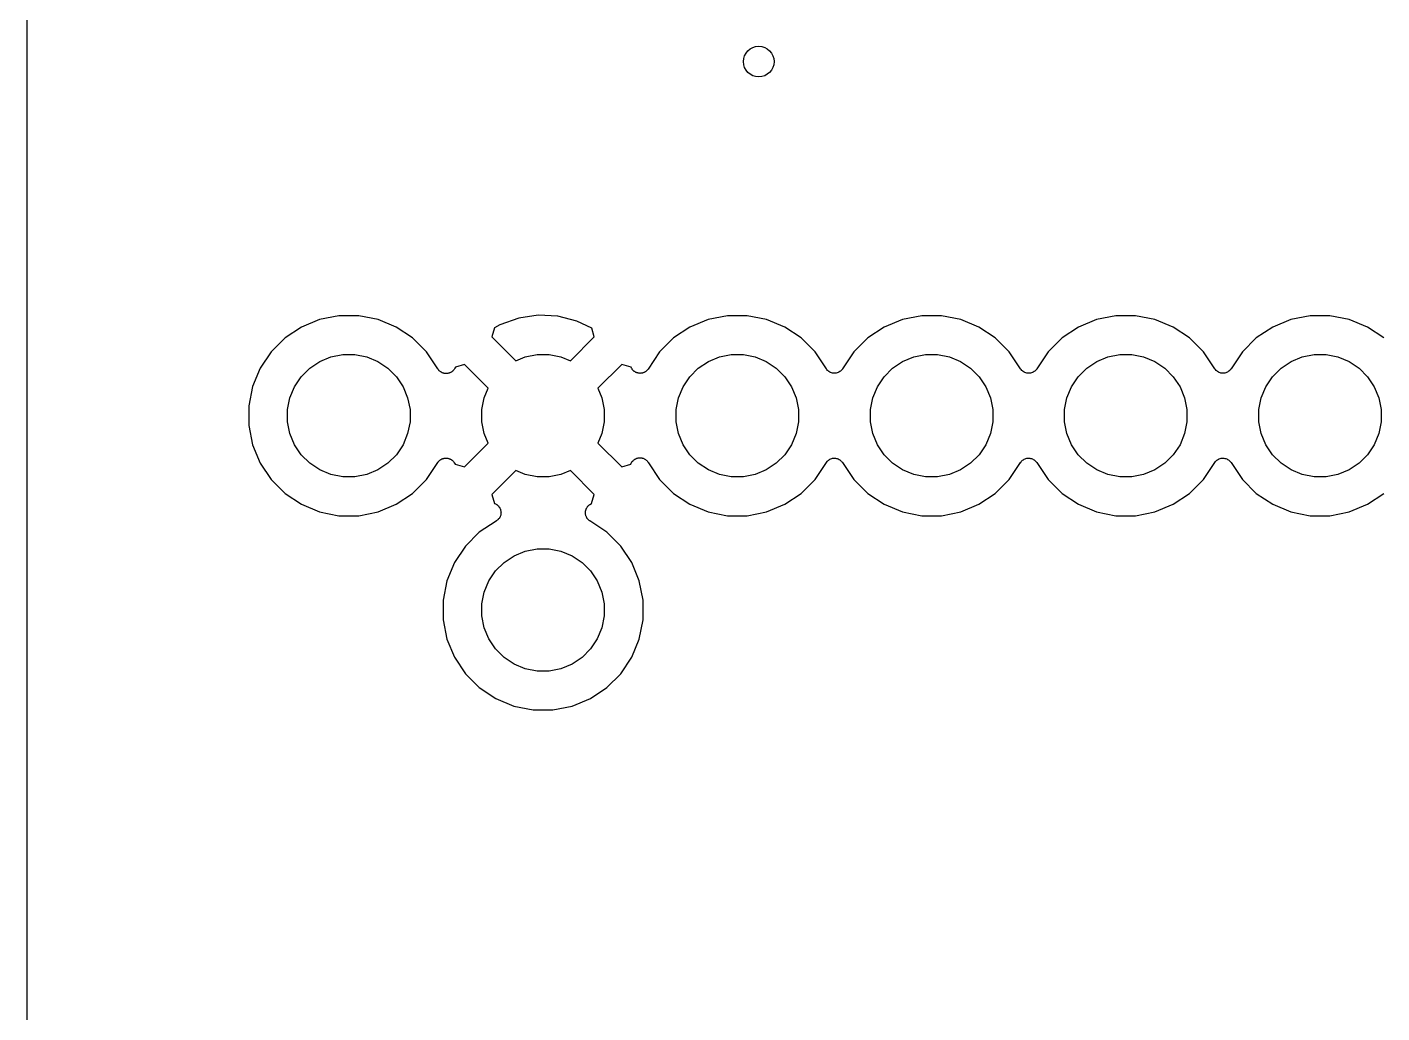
# Model space of a CAD drawing. Extents: x 35.5 to 134.5, y -94.5 to -35.5.
# Drawn here: x 35.53 to 53.25, y -60.69 to -47.8 of the extents above; entities that cross this region are included whole.
import ezdxf

# ---------------------------------------------------------------- set-up
doc = ezdxf.new("R2010")
doc.units = 0
doc.layers.add('BLACK', color=7, linetype='CONTINUOUS')

msp = doc.modelspace()

# ---------------------------------------------------------------- linework, layer by layer
at = {"layer": 'BLACK', "linetype": 'CONTINUOUS'}
for p, q in [((35.533, -89.9758), (35.533, -40.0294)), ((39.1204, -51.7209), (38.9062, -51.864)), ((39.3585, -51.6223), (39.1204, -51.7209)), ((39.6112, -51.572), (39.3585, -51.6223)), ((39.8688, -51.572), (39.6112, -51.572)), ((40.1215, -51.6223), (39.8688, -51.572)), ((40.3596, -51.7209), (40.1215, -51.6223)), ((40.5738, -51.864), (40.3596, -51.7209)), ((41.7153, -51.6928), (41.6453, -51.7302)), ((41.9609, -51.605), (41.7153, -51.6928)), ((42.2157, -51.5672), (41.9609, -51.605)), ((42.4731, -51.5799), (42.2157, -51.5672)), ((42.723, -51.6426), (42.4731, -51.5799)), ((42.9157, -51.7338), (42.723, -51.6426)), ((44.2004, -51.7209), (43.9862, -51.864)), ((44.4385, -51.6223), (44.2004, -51.7209)), ((44.6912, -51.572), (44.4385, -51.6223)), ((44.9488, -51.572), (44.6912, -51.572)), ((45.2015, -51.6223), (44.9488, -51.572)), ((45.4396, -51.7209), (45.2015, -51.6223)), ((45.6538, -51.864), (45.4396, -51.7209)), ((46.7404, -51.7209), (46.5262, -51.864)), ((46.9785, -51.6223), (46.7404, -51.7209)), ((47.2312, -51.572), (46.9785, -51.6223)), ((47.4888, -51.572), (47.2312, -51.572)), ((47.7415, -51.6223), (47.4888, -51.572)), ((47.9796, -51.7209), (47.7415, -51.6223)), ((48.1938, -51.864), (47.9796, -51.7209)), ((49.2804, -51.7209), (49.0662, -51.864)), ((49.5185, -51.6223), (49.2804, -51.7209)), ((49.7712, -51.572), (49.5185, -51.6223)), ((50.0288, -51.572), (49.7712, -51.572)), ((50.2815, -51.6223), (50.0288, -51.572)), ((50.5196, -51.7209), (50.2815, -51.6223)), ((50.7338, -51.864), (50.5196, -51.7209)), ((51.8204, -51.7209), (51.6062, -51.864)), ((52.0585, -51.6223), (51.8204, -51.7209)), ((52.3112, -51.572), (52.0585, -51.6223)), ((52.5688, -51.572), (52.3112, -51.572)), ((52.8215, -51.6223), (52.5688, -51.572)), ((53.0596, -51.7209), (52.8215, -51.6223)), ((53.2738, -51.864), (53.0596, -51.7209)), ((38.9062, -51.864), (38.724, -52.0462)), ((40.6868, -51.977), (40.5738, -51.864)), ((41.6453, -51.7302), (41.61, -51.8508)), ((41.61, -51.8508), (41.9217, -52.1625)), ((42.6383, -52.1625), (42.95, -51.8508)), ((42.95, -51.8508), (42.9157, -51.7338)), ((43.9862, -51.864), (43.804, -52.0462)), ((45.836, -52.0462), (45.6538, -51.864)), ((46.5262, -51.864), (46.344, -52.0462)), ((48.376, -52.0462), (48.1938, -51.864)), ((49.0662, -51.864), (48.884, -52.0462)), ((50.916, -52.0462), (50.7338, -51.864)), ((51.6062, -51.864), (51.424, -52.0462)), ((38.724, -52.0462), (38.5809, -52.2604)), ((39.5066, -52.1107), (39.6612, -52.08)), ((39.6612, -52.08), (39.8188, -52.08)), ((39.8188, -52.08), (39.9734, -52.1107)), ((40.6869, -51.9771), (40.6868, -51.977)), ((40.756, -52.0462), (40.6869, -51.9771)), ((40.9025, -52.2654), (40.756, -52.0462)), ((42.0466, -52.1107), (42.2012, -52.08)), ((42.2012, -52.08), (42.3588, -52.08)), ((42.3588, -52.08), (42.5134, -52.1107)), ((43.804, -52.0462), (43.6547, -52.2697)), ((44.5866, -52.1107), (44.7412, -52.08)), ((44.7412, -52.08), (44.8988, -52.08)), ((44.8988, -52.08), (45.0534, -52.1107)), ((45.9844, -52.2683), (45.836, -52.0462)), ((46.344, -52.0462), (46.1956, -52.2683)), ((47.1266, -52.1107), (47.2812, -52.08)), ((47.2812, -52.08), (47.4388, -52.08)), ((47.4388, -52.08), (47.5934, -52.1107)), ((48.5244, -52.2683), (48.376, -52.0462)), ((48.884, -52.0462), (48.7356, -52.2683)), ((49.6666, -52.1107), (49.8212, -52.08)), ((49.8212, -52.08), (49.9788, -52.08)), ((49.9788, -52.08), (50.1334, -52.1107)), ((51.0644, -52.2683), (50.916, -52.0462)), ((51.424, -52.0462), (51.2756, -52.2683)), ((52.2066, -52.1107), (52.3612, -52.08)), ((52.3612, -52.08), (52.5188, -52.08)), ((52.5188, -52.08), (52.6734, -52.1107)), ((38.5809, -52.2604), (38.4823, -52.4985)), ((39.1186, -52.37), (39.23, -52.2586)), ((39.23, -52.2586), (39.3611, -52.171)), ((39.3611, -52.171), (39.5066, -52.1107)), ((39.9734, -52.1107), (40.1189, -52.171)), ((40.1189, -52.171), (40.25, -52.2586)), ((40.25, -52.2586), (40.3614, -52.37)), ((41.1268, -52.2589), (41.1221, -52.2666)), ((41.1276, -52.2573), (41.1268, -52.2589)), ((41.1338, -52.2443), (41.1276, -52.2573)), ((41.2508, -52.21), (41.1338, -52.2443)), ((41.5625, -52.5217), (41.2508, -52.21)), ((41.9217, -52.1625), (42.0466, -52.1107)), ((42.5134, -52.1107), (42.6383, -52.1625)), ((43.3092, -52.21), (42.9975, -52.5217)), ((43.4298, -52.2453), (43.3092, -52.21)), ((43.4371, -52.259), (43.4298, -52.2453)), ((43.4404, -52.2639), (43.4371, -52.259)), ((44.1986, -52.37), (44.31, -52.2586)), ((44.31, -52.2586), (44.4411, -52.171)), ((44.4411, -52.171), (44.5866, -52.1107)), ((45.0534, -52.1107), (45.1989, -52.171)), ((45.1989, -52.171), (45.33, -52.2586)), ((45.33, -52.2586), (45.4414, -52.37)), ((46.7386, -52.37), (46.85, -52.2586)), ((46.85, -52.2586), (46.9811, -52.171)), ((46.9811, -52.171), (47.1266, -52.1107)), ((47.5934, -52.1107), (47.7389, -52.171)), ((47.7389, -52.171), (47.87, -52.2586)), ((47.87, -52.2586), (47.9814, -52.37)), ((49.2786, -52.37), (49.39, -52.2586)), ((49.39, -52.2586), (49.5211, -52.171)), ((49.5211, -52.171), (49.6666, -52.1107)), ((50.1334, -52.1107), (50.2789, -52.171)), ((50.2789, -52.171), (50.41, -52.2586)), ((50.41, -52.2586), (50.5214, -52.37)), ((51.8186, -52.37), (51.93, -52.2586)), ((51.93, -52.2586), (52.0611, -52.171)), ((52.0611, -52.171), (52.2066, -52.1107)), ((52.6734, -52.1107), (52.8189, -52.171)), ((52.8189, -52.171), (52.95, -52.2586)), ((52.95, -52.2586), (53.0614, -52.37)), ((39.031, -52.5011), (39.1186, -52.37)), ((40.3614, -52.37), (40.449, -52.5011)), ((40.9036, -52.2678), (40.9025, -52.2654)), ((40.9056, -52.2705), (40.9036, -52.2678)), ((40.9071, -52.2734), (40.9056, -52.2705)), ((40.9129, -52.2805), (40.9071, -52.2734)), ((40.9182, -52.2878), (40.9129, -52.2805)), ((40.9207, -52.29), (40.9182, -52.2878)), ((40.9228, -52.2926), (40.9207, -52.29)), ((40.9298, -52.2984), (40.9228, -52.2926)), ((40.9365, -52.3045), (40.9298, -52.2984)), ((40.9394, -52.3063), (40.9365, -52.3045)), ((40.942, -52.3084), (40.9394, -52.3063)), ((40.9499, -52.3127), (40.942, -52.3084)), ((40.9577, -52.3174), (40.9499, -52.3127)), ((40.9608, -52.3186), (40.9577, -52.3174)), ((40.9638, -52.3202), (40.9608, -52.3186)), ((40.9725, -52.3228), (40.9638, -52.3202)), ((40.981, -52.3259), (40.9725, -52.3228)), ((40.9843, -52.3265), (40.981, -52.3259)), ((40.9875, -52.3274), (40.9843, -52.3265)), ((40.9965, -52.3284), (40.9875, -52.3274)), ((41.0054, -52.3298), (40.9965, -52.3284)), ((41.0088, -52.3296), (41.0054, -52.3298)), ((41.0121, -52.33), (41.0088, -52.3296)), ((41.0212, -52.3292), (41.0121, -52.33)), ((41.0302, -52.3288), (41.0212, -52.3292)), ((41.0335, -52.328), (41.0302, -52.3288)), ((41.0368, -52.3277), (41.0335, -52.328)), ((41.0455, -52.3251), (41.0368, -52.3277)), ((41.0543, -52.323), (41.0455, -52.3251)), ((41.0574, -52.3216), (41.0543, -52.323)), ((41.0606, -52.3207), (41.0574, -52.3216)), ((41.0686, -52.3165), (41.0606, -52.3207)), ((41.0768, -52.3127), (41.0686, -52.3165)), ((41.0796, -52.3107), (41.0768, -52.3127)), ((41.0825, -52.3091), (41.0796, -52.3107)), ((41.0896, -52.3035), (41.0825, -52.3091)), ((41.0969, -52.2981), (41.0896, -52.3035)), ((41.0992, -52.2957), (41.0969, -52.2981)), ((41.1018, -52.2936), (41.0992, -52.2957)), ((41.1076, -52.2866), (41.1018, -52.2936)), ((41.1138, -52.28), (41.1076, -52.2866)), ((41.1156, -52.2771), (41.1138, -52.28)), ((41.1177, -52.2746), (41.1156, -52.2771)), ((41.1221, -52.2666), (41.1177, -52.2746)), ((43.4431, -52.2691), (43.4404, -52.2639)), ((43.4472, -52.2742), (43.4431, -52.2691)), ((43.4508, -52.2796), (43.4472, -52.2742)), ((43.455, -52.2838), (43.4508, -52.2796)), ((43.4587, -52.2884), (43.455, -52.2838)), ((43.4637, -52.2925), (43.4587, -52.2884)), ((43.4683, -52.2972), (43.4637, -52.2925)), ((43.4733, -52.3005), (43.4683, -52.2972)), ((43.4778, -52.3042), (43.4733, -52.3005)), ((43.4835, -52.3073), (43.4778, -52.3042)), ((43.4889, -52.311), (43.4835, -52.3073)), ((43.4944, -52.3133), (43.4889, -52.311)), ((43.4996, -52.3161), (43.4944, -52.3133)), ((43.5058, -52.318), (43.4996, -52.3161)), ((43.5118, -52.3205), (43.5058, -52.318)), ((43.5176, -52.3217), (43.5118, -52.3205)), ((43.5232, -52.3235), (43.5176, -52.3217)), ((43.5297, -52.3242), (43.5232, -52.3235)), ((43.5361, -52.3255), (43.5297, -52.3242)), ((43.542, -52.3255), (43.5361, -52.3255)), ((43.5479, -52.3261), (43.542, -52.3255)), ((43.5544, -52.3255), (43.5479, -52.3261)), ((43.5609, -52.3256), (43.5544, -52.3255)), ((43.5667, -52.3245), (43.5609, -52.3256)), ((43.5726, -52.3239), (43.5667, -52.3245)), ((43.5788, -52.3221), (43.5726, -52.3239)), ((43.5852, -52.3209), (43.5788, -52.3221)), ((43.5907, -52.3187), (43.5852, -52.3209)), ((43.5964, -52.317), (43.5907, -52.3187)), ((43.6021, -52.314), (43.5964, -52.317)), ((43.6082, -52.3115), (43.6021, -52.314)), ((43.6131, -52.3083), (43.6082, -52.3115)), ((43.6183, -52.3056), (43.6131, -52.3083)), ((43.6234, -52.3015), (43.6183, -52.3056)), ((43.6289, -52.2979), (43.6234, -52.3015)), ((43.6331, -52.2938), (43.6289, -52.2979)), ((43.6377, -52.2901), (43.6331, -52.2938)), ((43.6419, -52.2851), (43.6377, -52.2901)), ((43.6465, -52.2805), (43.6419, -52.2851)), ((43.6499, -52.2757), (43.6465, -52.2805)), ((43.6537, -52.2712), (43.6499, -52.2757)), ((43.6547, -52.2697), (43.6537, -52.2712)), ((44.111, -52.5011), (44.1986, -52.37)), ((45.4414, -52.37), (45.529, -52.5011)), ((45.9921, -52.2776), (45.9844, -52.2683)), ((45.9997, -52.287), (45.9921, -52.2776)), ((45.9999, -52.2872), (45.9997, -52.287)), ((46.0001, -52.2875), (45.9999, -52.2872)), ((46.0094, -52.2951), (46.0001, -52.2875)), ((46.0187, -52.3029), (46.0094, -52.2951)), ((46.019, -52.303), (46.0187, -52.3029)), ((46.0193, -52.3032), (46.019, -52.303)), ((46.0299, -52.3089), (46.0193, -52.3032)), ((46.0405, -52.3147), (46.0299, -52.3089)), ((46.0408, -52.3148), (46.0405, -52.3147)), ((46.0411, -52.315), (46.0408, -52.3148)), ((46.0527, -52.3185), (46.0411, -52.315)), ((46.0641, -52.3221), (46.0527, -52.3185)), ((46.0645, -52.3221), (46.0641, -52.3221)), ((46.0648, -52.3222), (46.0645, -52.3221)), ((46.0769, -52.3235), (46.0648, -52.3222)), ((46.0888, -52.3248), (46.0769, -52.3235)), ((46.0891, -52.3247), (46.0888, -52.3248)), ((46.0894, -52.3248), (46.0891, -52.3247)), ((46.1015, -52.3236), (46.0894, -52.3248)), ((46.1135, -52.3226), (46.1015, -52.3236)), ((46.1138, -52.3225), (46.1135, -52.3226)), ((46.1141, -52.3224), (46.1138, -52.3225)), ((46.1259, -52.319), (46.1141, -52.3224)), ((46.1373, -52.3156), (46.1259, -52.319)), ((46.1376, -52.3155), (46.1373, -52.3156)), ((46.1379, -52.3154), (46.1376, -52.3155)), ((46.1486, -52.3097), (46.1379, -52.3154)), ((46.1593, -52.3042), (46.1486, -52.3097)), ((46.1595, -52.304), (46.1593, -52.3042)), ((46.1598, -52.3038), (46.1595, -52.304)), ((46.1691, -52.2963), (46.1598, -52.3038)), ((46.1786, -52.2887), (46.1691, -52.2963)), ((46.1788, -52.2885), (46.1786, -52.2887)), ((46.1791, -52.2883), (46.1788, -52.2885)), ((46.1867, -52.2792), (46.1791, -52.2883)), ((46.1946, -52.2698), (46.1867, -52.2792)), ((46.195, -52.2693), (46.1946, -52.2698)), ((46.1956, -52.2683), (46.195, -52.2692)), ((46.195, -52.2692), (46.195, -52.2692)), ((46.195, -52.2692), (46.195, -52.2693)), ((46.651, -52.5011), (46.7386, -52.37)), ((47.9814, -52.37), (48.069, -52.5011)), ((48.5321, -52.2776), (48.5244, -52.2683)), ((48.5397, -52.287), (48.5321, -52.2776)), ((48.5399, -52.2872), (48.5397, -52.287)), ((48.5401, -52.2875), (48.5399, -52.2872)), ((48.5494, -52.2951), (48.5401, -52.2875)), ((48.5587, -52.3029), (48.5494, -52.2951)), ((48.559, -52.303), (48.5587, -52.3029)), ((48.5593, -52.3032), (48.559, -52.303)), ((48.5699, -52.3089), (48.5593, -52.3032)), ((48.5805, -52.3147), (48.5699, -52.3089)), ((48.5808, -52.3148), (48.5805, -52.3147)), ((48.5811, -52.315), (48.5808, -52.3148)), ((48.5927, -52.3185), (48.5811, -52.315)), ((48.6041, -52.3221), (48.5927, -52.3185)), ((48.6045, -52.3221), (48.6041, -52.3221)), ((48.6048, -52.3222), (48.6045, -52.3221)), ((48.6169, -52.3235), (48.6048, -52.3222)), ((48.6288, -52.3248), (48.6169, -52.3235)), ((48.6291, -52.3247), (48.6288, -52.3248)), ((48.6294, -52.3248), (48.6291, -52.3247)), ((48.6415, -52.3236), (48.6294, -52.3248)), ((48.6535, -52.3226), (48.6415, -52.3236)), ((48.6538, -52.3225), (48.6535, -52.3226)), ((48.6541, -52.3224), (48.6538, -52.3225)), ((48.6659, -52.319), (48.6541, -52.3224)), ((48.6773, -52.3156), (48.6659, -52.319)), ((48.6776, -52.3155), (48.6773, -52.3156)), ((48.6779, -52.3154), (48.6776, -52.3155)), ((48.6886, -52.3097), (48.6779, -52.3154)), ((48.6993, -52.3042), (48.6886, -52.3097)), ((48.6995, -52.304), (48.6993, -52.3042)), ((48.6998, -52.3038), (48.6995, -52.304)), ((48.7091, -52.2963), (48.6998, -52.3038)), ((48.7186, -52.2887), (48.7091, -52.2963)), ((48.7188, -52.2885), (48.7186, -52.2887)), ((48.7191, -52.2883), (48.7188, -52.2885)), ((48.7267, -52.2792), (48.7191, -52.2883)), ((48.7346, -52.2698), (48.7267, -52.2792)), ((48.735, -52.2693), (48.7346, -52.2698)), ((48.7356, -52.2683), (48.735, -52.2692)), ((48.735, -52.2692), (48.735, -52.2692)), ((48.735, -52.2692), (48.735, -52.2693)), ((49.191, -52.5011), (49.2786, -52.37)), ((50.5214, -52.37), (50.609, -52.5011)), ((51.0721, -52.2776), (51.0644, -52.2683)), ((51.0797, -52.287), (51.0721, -52.2776)), ((51.0799, -52.2872), (51.0797, -52.287)), ((51.0801, -52.2875), (51.0799, -52.2872)), ((51.0894, -52.2951), (51.0801, -52.2875)), ((51.0987, -52.3029), (51.0894, -52.2951)), ((51.099, -52.303), (51.0987, -52.3029)), ((51.0993, -52.3032), (51.099, -52.303)), ((51.1099, -52.3089), (51.0993, -52.3032)), ((51.1205, -52.3147), (51.1099, -52.3089)), ((51.1208, -52.3148), (51.1205, -52.3147)), ((51.1211, -52.315), (51.1208, -52.3148)), ((51.1327, -52.3185), (51.1211, -52.315)), ((51.1441, -52.3221), (51.1327, -52.3185)), ((51.1445, -52.3221), (51.1441, -52.3221)), ((51.1448, -52.3222), (51.1445, -52.3221)), ((51.1569, -52.3235), (51.1448, -52.3222)), ((51.1688, -52.3248), (51.1569, -52.3235)), ((51.1691, -52.3247), (51.1688, -52.3248)), ((51.1694, -52.3248), (51.1691, -52.3247)), ((51.1815, -52.3236), (51.1694, -52.3248)), ((51.1935, -52.3226), (51.1815, -52.3236)), ((51.1938, -52.3225), (51.1935, -52.3226)), ((51.1941, -52.3224), (51.1938, -52.3225)), ((51.2059, -52.319), (51.1941, -52.3224)), ((51.2173, -52.3156), (51.2059, -52.319)), ((51.2176, -52.3155), (51.2173, -52.3156)), ((51.2179, -52.3154), (51.2176, -52.3155)), ((51.2286, -52.3097), (51.2179, -52.3154)), ((51.2393, -52.3042), (51.2286, -52.3097)), ((51.2395, -52.304), (51.2393, -52.3042)), ((51.2398, -52.3038), (51.2395, -52.304)), ((51.2491, -52.2963), (51.2398, -52.3038)), ((51.2586, -52.2887), (51.2491, -52.2963)), ((51.2588, -52.2885), (51.2586, -52.2887)), ((51.2591, -52.2883), (51.2588, -52.2885)), ((51.2667, -52.2792), (51.2591, -52.2883)), ((51.2746, -52.2698), (51.2667, -52.2792)), ((51.275, -52.2693), (51.2746, -52.2698)), ((51.2756, -52.2683), (51.275, -52.2692)), ((51.275, -52.2692), (51.275, -52.2692)), ((51.275, -52.2692), (51.275, -52.2693)), ((51.731, -52.5011), (51.8186, -52.37)), ((53.0614, -52.37), (53.149, -52.5011)), ((38.4823, -52.4985), (38.432, -52.7512)), ((38.9707, -52.6466), (39.031, -52.5011)), ((40.449, -52.5011), (40.5093, -52.6466)), ((41.5107, -52.6466), (41.5625, -52.5217)), ((42.9975, -52.5217), (43.0493, -52.6466)), ((44.0507, -52.6466), (44.111, -52.5011)), ((45.529, -52.5011), (45.5893, -52.6466)), ((46.5907, -52.6466), (46.651, -52.5011)), ((48.069, -52.5011), (48.1293, -52.6466)), ((49.1307, -52.6466), (49.191, -52.5011)), ((50.609, -52.5011), (50.6693, -52.6466)), ((51.6707, -52.6466), (51.731, -52.5011)), ((53.149, -52.5011), (53.2093, -52.6466)), ((38.432, -52.7512), (38.432, -53.0088)), ((38.94, -52.8012), (38.9707, -52.6466)), ((40.5093, -52.6466), (40.54, -52.8012)), ((41.48, -52.8012), (41.5107, -52.6466)), ((43.0493, -52.6466), (43.08, -52.8012)), ((44.02, -52.8012), (44.0507, -52.6466)), ((45.5893, -52.6466), (45.62, -52.8012)), ((46.56, -52.8012), (46.5907, -52.6466)), ((48.1293, -52.6466), (48.16, -52.8012)), ((49.1, -52.8012), (49.1307, -52.6466)), ((50.6693, -52.6466), (50.7, -52.8012)), ((51.64, -52.8012), (51.6707, -52.6466)), ((53.2093, -52.6466), (53.24, -52.8012)), ((38.94, -52.9588), (38.94, -52.8012)), ((38.9707, -53.1134), (38.94, -52.9588)), ((40.54, -52.9588), (40.5093, -53.1134)), ((40.54, -52.8012), (40.54, -52.9588)), ((41.48, -52.9588), (41.48, -52.8012)), ((41.5107, -53.1134), (41.48, -52.9588)), ((43.08, -52.9588), (43.0493, -53.1134)), ((43.08, -52.8012), (43.08, -52.9588)), ((44.02, -52.9588), (44.02, -52.8012)), ((44.0507, -53.1134), (44.02, -52.9588)), ((45.62, -52.9588), (45.5893, -53.1134)), ((45.62, -52.8012), (45.62, -52.9588)), ((46.56, -52.9588), (46.56, -52.8012)), ((46.5907, -53.1134), (46.56, -52.9588)), ((48.16, -52.9588), (48.1293, -53.1134)), ((48.16, -52.8012), (48.16, -52.9588)), ((49.1, -52.9588), (49.1, -52.8012)), ((49.1307, -53.1134), (49.1, -52.9588)), ((50.7, -52.9588), (50.6693, -53.1134)), ((50.7, -52.8012), (50.7, -52.9588)), ((51.64, -52.9588), (51.64, -52.8012)), ((51.6707, -53.1134), (51.64, -52.9588)), ((53.24, -52.9588), (53.2093, -53.1134)), ((53.24, -52.8012), (53.24, -52.9588)), ((38.432, -53.0088), (38.4823, -53.2615)), ((39.031, -53.2589), (38.9707, -53.1134)), ((40.5093, -53.1134), (40.449, -53.2589)), ((41.5625, -53.2383), (41.5107, -53.1134)), ((43.0493, -53.1134), (42.9975, -53.2383)), ((44.111, -53.2589), (44.0507, -53.1134)), ((45.5893, -53.1134), (45.529, -53.2589)), ((46.651, -53.2589), (46.5907, -53.1134)), ((48.1293, -53.1134), (48.069, -53.2589)), ((49.191, -53.2589), (49.1307, -53.1134)), ((50.6693, -53.1134), (50.609, -53.2589)), ((51.731, -53.2589), (51.6707, -53.1134)), ((53.2093, -53.1134), (53.149, -53.2589)), ((38.4823, -53.2615), (38.5809, -53.4996)), ((39.1186, -53.39), (39.031, -53.2589)), ((40.449, -53.2589), (40.3614, -53.39)), ((41.2508, -53.55), (41.5625, -53.2383)), ((42.9975, -53.2383), (43.3092, -53.55)), ((44.1986, -53.39), (44.111, -53.2589)), ((45.529, -53.2589), (45.4414, -53.39)), ((46.7386, -53.39), (46.651, -53.2589)), ((48.069, -53.2589), (47.9814, -53.39)), ((49.2786, -53.39), (49.191, -53.2589)), ((50.609, -53.2589), (50.5214, -53.39)), ((51.8186, -53.39), (51.731, -53.2589)), ((53.149, -53.2589), (53.0614, -53.39)), ((38.5809, -53.4996), (38.724, -53.7138)), ((39.23, -53.5014), (39.1186, -53.39)), ((39.3611, -53.589), (39.23, -53.5014)), ((40.25, -53.5014), (40.1189, -53.589)), ((40.3614, -53.39), (40.25, -53.5014)), ((40.756, -53.7138), (40.9053, -53.4903)), ((40.9053, -53.4903), (40.9063, -53.4888)), ((40.9063, -53.4888), (40.9101, -53.4843)), ((40.9101, -53.4843), (40.9134, -53.4795)), ((40.9134, -53.4795), (40.9181, -53.4749)), ((40.9181, -53.4749), (40.9223, -53.4699)), ((40.9223, -53.4699), (40.9269, -53.4662)), ((40.9269, -53.4662), (40.9311, -53.4621)), ((40.9311, -53.4621), (40.9366, -53.4585)), ((40.9366, -53.4585), (40.9417, -53.4544)), ((40.9417, -53.4544), (40.9469, -53.4517)), ((40.9469, -53.4517), (40.9518, -53.4485)), ((40.9518, -53.4485), (40.9579, -53.446)), ((40.9579, -53.446), (40.9636, -53.443)), ((40.9636, -53.443), (40.9693, -53.4413)), ((40.9693, -53.4413), (40.9748, -53.4391)), ((40.9748, -53.4391), (40.9812, -53.4379)), ((40.9812, -53.4379), (40.9874, -53.4361)), ((40.9874, -53.4361), (40.9933, -53.4355)), ((40.9933, -53.4355), (40.9991, -53.4344)), ((40.9991, -53.4344), (41.0056, -53.4345)), ((41.0056, -53.4345), (41.0121, -53.4339)), ((41.0121, -53.4339), (41.018, -53.4345)), ((41.018, -53.4345), (41.0239, -53.4345)), ((41.0239, -53.4345), (41.0303, -53.4358)), ((41.0303, -53.4358), (41.0368, -53.4365)), ((41.0368, -53.4365), (41.0424, -53.4383)), ((41.0424, -53.4383), (41.0482, -53.4395)), ((41.0482, -53.4395), (41.0542, -53.442)), ((41.0542, -53.442), (41.0604, -53.4439)), ((41.0604, -53.4439), (41.0656, -53.4467)), ((41.0656, -53.4467), (41.0711, -53.449)), ((41.0711, -53.449), (41.0765, -53.4527)), ((41.0765, -53.4527), (41.0822, -53.4558)), ((41.0822, -53.4558), (41.0867, -53.4595)), ((41.0867, -53.4595), (41.0917, -53.4628)), ((41.0917, -53.4628), (41.0963, -53.4675)), ((41.0963, -53.4675), (41.1013, -53.4716)), ((41.1013, -53.4716), (41.105, -53.4762)), ((41.105, -53.4762), (41.1092, -53.4804)), ((41.1092, -53.4804), (41.1128, -53.4858)), ((41.1128, -53.4858), (41.1169, -53.4909)), ((41.1169, -53.4909), (41.1196, -53.4961)), ((41.1196, -53.4961), (41.1229, -53.501)), ((41.1229, -53.501), (41.1302, -53.5147)), ((43.4324, -53.5027), (43.4332, -53.5011)), ((43.4332, -53.5011), (43.4379, -53.4934)), ((43.4379, -53.4934), (43.4423, -53.4854)), ((43.4423, -53.4854), (43.4444, -53.4829)), ((43.4444, -53.4829), (43.4462, -53.48)), ((43.4462, -53.48), (43.4524, -53.4734)), ((43.4524, -53.4734), (43.4582, -53.4664)), ((43.4582, -53.4664), (43.4608, -53.4643)), ((43.4608, -53.4643), (43.4631, -53.4619)), ((43.4631, -53.4619), (43.4704, -53.4565)), ((43.4704, -53.4565), (43.4775, -53.4509)), ((43.4775, -53.4509), (43.4804, -53.4493)), ((43.4804, -53.4493), (43.4832, -53.4473)), ((43.4832, -53.4473), (43.4914, -53.4435)), ((43.4914, -53.4435), (43.4994, -53.4393)), ((43.4994, -53.4393), (43.5026, -53.4384)), ((43.5026, -53.4384), (43.5057, -53.437)), ((43.5057, -53.437), (43.5145, -53.4349)), ((43.5145, -53.4349), (43.5232, -53.4323)), ((43.5232, -53.4323), (43.5265, -53.432)), ((43.5265, -53.432), (43.5298, -53.4312)), ((43.5298, -53.4312), (43.5388, -53.4308)), ((43.5388, -53.4308), (43.5479, -53.43)), ((43.5479, -53.43), (43.5512, -53.4304)), ((43.5512, -53.4304), (43.5546, -53.4302)), ((43.5546, -53.4302), (43.5635, -53.4316)), ((43.5635, -53.4316), (43.5725, -53.4326)), ((43.5725, -53.4326), (43.5757, -53.4335)), ((43.5757, -53.4335), (43.579, -53.4341)), ((43.579, -53.4341), (43.5875, -53.4372)), ((43.5875, -53.4372), (43.5962, -53.4398)), ((43.5962, -53.4398), (43.5992, -53.4414)), ((43.5992, -53.4414), (43.6023, -53.4426)), ((43.6023, -53.4426), (43.6101, -53.4473)), ((43.6101, -53.4473), (43.618, -53.4516)), ((43.618, -53.4516), (43.6206, -53.4537)), ((43.6206, -53.4537), (43.6235, -53.4555)), ((43.6235, -53.4555), (43.6302, -53.4616)), ((43.6302, -53.4616), (43.6372, -53.4674)), ((43.6372, -53.4674), (43.6393, -53.47)), ((43.6393, -53.47), (43.6418, -53.4722)), ((43.6418, -53.4722), (43.6471, -53.4795)), ((43.6471, -53.4795), (43.6529, -53.4866)), ((43.6529, -53.4866), (43.6544, -53.4895)), ((43.6544, -53.4895), (43.6564, -53.4922)), ((43.6564, -53.4922), (43.6575, -53.4946)), ((43.6575, -53.4946), (43.804, -53.7138)), ((44.31, -53.5014), (44.1986, -53.39)), ((44.4411, -53.589), (44.31, -53.5014)), ((45.33, -53.5014), (45.1989, -53.589)), ((45.4414, -53.39), (45.33, -53.5014)), ((45.836, -53.7138), (45.9844, -53.4917)), ((45.9844, -53.4917), (45.985, -53.4908)), ((45.985, -53.4907), (45.9854, -53.4902)), ((45.985, -53.4908), (45.985, -53.4907)), ((45.985, -53.4908), (45.985, -53.4908)), ((45.9854, -53.4902), (45.9933, -53.4809)), ((45.9933, -53.4809), (46.0009, -53.4717)), ((46.0009, -53.4717), (46.0012, -53.4715)), ((46.0012, -53.4715), (46.0014, -53.4713)), ((46.0014, -53.4713), (46.0109, -53.4637)), ((46.0109, -53.4637), (46.0202, -53.4562)), ((46.0202, -53.4562), (46.0205, -53.456)), ((46.0205, -53.456), (46.0207, -53.4558)), ((46.0207, -53.4558), (46.0315, -53.4502)), ((46.0315, -53.4502), (46.0421, -53.4446)), ((46.0421, -53.4446), (46.0424, -53.4445)), ((46.0424, -53.4445), (46.0427, -53.4444)), ((46.0427, -53.4444), (46.0543, -53.441)), ((46.0543, -53.441), (46.0659, -53.4376)), ((46.0659, -53.4376), (46.0662, -53.4375)), ((46.0662, -53.4375), (46.0665, -53.4374)), ((46.0665, -53.4374), (46.0785, -53.4364)), ((46.0785, -53.4364), (46.0906, -53.4352)), ((46.0906, -53.4352), (46.0909, -53.4353)), ((46.0909, -53.4353), (46.0912, -53.4352)), ((46.0912, -53.4352), (46.1032, -53.4365)), ((46.1032, -53.4365), (46.1152, -53.4378)), ((46.1152, -53.4378), (46.1155, -53.4379)), ((46.1155, -53.4379), (46.1159, -53.4379)), ((46.1159, -53.4379), (46.1273, -53.4415)), ((46.1273, -53.4415), (46.1389, -53.445)), ((46.1389, -53.445), (46.1392, -53.4452)), ((46.1392, -53.4452), (46.1395, -53.4453)), ((46.1395, -53.4453), (46.1502, -53.4511)), ((46.1502, -53.4511), (46.1607, -53.4568)), ((46.1607, -53.4568), (46.161, -53.457)), ((46.161, -53.457), (46.1613, -53.4571)), ((46.1613, -53.4571), (46.1707, -53.465)), ((46.1707, -53.465), (46.1799, -53.4725)), ((46.1799, -53.4725), (46.1801, -53.4728)), ((46.1801, -53.4728), (46.1803, -53.473)), ((46.1803, -53.473), (46.188, -53.4825)), ((46.188, -53.4825), (46.1956, -53.4917)), ((46.1956, -53.4917), (46.344, -53.7138)), ((46.85, -53.5014), (46.7386, -53.39)), ((46.9811, -53.589), (46.85, -53.5014)), ((47.87, -53.5014), (47.7389, -53.589)), ((47.9814, -53.39), (47.87, -53.5014)), ((48.376, -53.7138), (48.5244, -53.4917)), ((48.5244, -53.4917), (48.525, -53.4908)), ((48.525, -53.4907), (48.5254, -53.4902)), ((48.525, -53.4908), (48.525, -53.4907)), ((48.525, -53.4908), (48.525, -53.4908)), ((48.5254, -53.4902), (48.5333, -53.4809)), ((48.5333, -53.4809), (48.5409, -53.4717)), ((48.5409, -53.4717), (48.5412, -53.4715)), ((48.5412, -53.4715), (48.5414, -53.4713)), ((48.5414, -53.4713), (48.5509, -53.4637)), ((48.5509, -53.4637), (48.5602, -53.4562)), ((48.5602, -53.4562), (48.5605, -53.456)), ((48.5605, -53.456), (48.5607, -53.4558)), ((48.5607, -53.4558), (48.5715, -53.4502)), ((48.5715, -53.4502), (48.5821, -53.4446)), ((48.5821, -53.4446), (48.5824, -53.4445)), ((48.5824, -53.4445), (48.5827, -53.4444)), ((48.5827, -53.4444), (48.5943, -53.441)), ((48.5943, -53.441), (48.6059, -53.4376)), ((48.6059, -53.4376), (48.6062, -53.4375)), ((48.6062, -53.4375), (48.6065, -53.4374)), ((48.6065, -53.4374), (48.6185, -53.4364)), ((48.6185, -53.4364), (48.6306, -53.4352)), ((48.6306, -53.4352), (48.6309, -53.4353)), ((48.6309, -53.4353), (48.6312, -53.4352)), ((48.6312, -53.4352), (48.6432, -53.4365)), ((48.6432, -53.4365), (48.6552, -53.4378)), ((48.6552, -53.4378), (48.6555, -53.4379)), ((48.6555, -53.4379), (48.6559, -53.4379)), ((48.6559, -53.4379), (48.6673, -53.4415)), ((48.6673, -53.4415), (48.6789, -53.445)), ((48.6789, -53.445), (48.6792, -53.4452)), ((48.6792, -53.4452), (48.6795, -53.4453)), ((48.6795, -53.4453), (48.6902, -53.4511)), ((48.6902, -53.4511), (48.7007, -53.4568)), ((48.7007, -53.4568), (48.701, -53.457)), ((48.701, -53.457), (48.7013, -53.4571)), ((48.7013, -53.4571), (48.7107, -53.465)), ((48.7107, -53.465), (48.7199, -53.4725)), ((48.7199, -53.4725), (48.7201, -53.4728)), ((48.7201, -53.4728), (48.7203, -53.473)), ((48.7203, -53.473), (48.728, -53.4825)), ((48.728, -53.4825), (48.7356, -53.4917)), ((48.7356, -53.4917), (48.884, -53.7138)), ((49.39, -53.5014), (49.2786, -53.39)), ((49.5211, -53.589), (49.39, -53.5014)), ((50.41, -53.5014), (50.2789, -53.589)), ((50.5214, -53.39), (50.41, -53.5014)), ((50.916, -53.7138), (51.0644, -53.4917)), ((51.0644, -53.4917), (51.065, -53.4908)), ((51.065, -53.4907), (51.0654, -53.4902)), ((51.065, -53.4908), (51.065, -53.4907)), ((51.065, -53.4908), (51.065, -53.4908)), ((51.0654, -53.4902), (51.0733, -53.4809)), ((51.0733, -53.4809), (51.0809, -53.4717)), ((51.0809, -53.4717), (51.0812, -53.4715)), ((51.0812, -53.4715), (51.0814, -53.4713)), ((51.0814, -53.4713), (51.0909, -53.4637)), ((51.0909, -53.4637), (51.1002, -53.4562)), ((51.1002, -53.4562), (51.1005, -53.456)), ((51.1005, -53.456), (51.1007, -53.4558)), ((51.1007, -53.4558), (51.1115, -53.4502)), ((51.1115, -53.4502), (51.1221, -53.4446)), ((51.1221, -53.4446), (51.1224, -53.4445)), ((51.1224, -53.4445), (51.1227, -53.4444)), ((51.1227, -53.4444), (51.1343, -53.441)), ((51.1343, -53.441), (51.1459, -53.4376)), ((51.1459, -53.4376), (51.1462, -53.4375)), ((51.1462, -53.4375), (51.1465, -53.4374)), ((51.1465, -53.4374), (51.1585, -53.4364)), ((51.1585, -53.4364), (51.1706, -53.4352)), ((51.1706, -53.4352), (51.1709, -53.4353)), ((51.1709, -53.4353), (51.1712, -53.4352)), ((51.1712, -53.4352), (51.1832, -53.4365)), ((51.1832, -53.4365), (51.1952, -53.4378)), ((51.1952, -53.4378), (51.1955, -53.4379)), ((51.1955, -53.4379), (51.1959, -53.4379)), ((51.1959, -53.4379), (51.2073, -53.4415)), ((51.2073, -53.4415), (51.2189, -53.445)), ((51.2189, -53.445), (51.2192, -53.4452)), ((51.2192, -53.4452), (51.2195, -53.4453)), ((51.2195, -53.4453), (51.2302, -53.4511)), ((51.2302, -53.4511), (51.2407, -53.4568)), ((51.2407, -53.4568), (51.241, -53.457)), ((51.241, -53.457), (51.2413, -53.4571)), ((51.2413, -53.4571), (51.2507, -53.465)), ((51.2507, -53.465), (51.2599, -53.4725)), ((51.2599, -53.4725), (51.2601, -53.4728)), ((51.2601, -53.4728), (51.2603, -53.473)), ((51.2603, -53.473), (51.268, -53.4825)), ((51.268, -53.4825), (51.2756, -53.4917)), ((51.2756, -53.4917), (51.424, -53.7138)), ((51.93, -53.5014), (51.8186, -53.39)), ((52.0611, -53.589), (51.93, -53.5014)), ((52.95, -53.5014), (52.8189, -53.589)), ((53.0614, -53.39), (52.95, -53.5014)), ((39.5066, -53.6493), (39.3611, -53.589)), ((39.6612, -53.68), (39.5066, -53.6493)), ((39.9734, -53.6493), (39.8188, -53.68)), ((40.1189, -53.589), (39.9734, -53.6493)), ((41.1302, -53.5147), (41.2508, -53.55)), ((41.9217, -53.5975), (41.61, -53.9092)), ((42.0466, -53.6493), (41.9217, -53.5975)), ((42.2012, -53.68), (42.0466, -53.6493)), ((42.5134, -53.6493), (42.3588, -53.68)), ((42.6383, -53.5975), (42.5134, -53.6493)), ((42.95, -53.9092), (42.6383, -53.5975)), ((43.3092, -53.55), (43.4262, -53.5157)), ((43.4262, -53.5157), (43.4324, -53.5027)), ((44.5866, -53.6493), (44.4411, -53.589)), ((44.7412, -53.68), (44.5866, -53.6493)), ((45.0534, -53.6493), (44.8988, -53.68)), ((45.1989, -53.589), (45.0534, -53.6493)), ((47.1266, -53.6493), (46.9811, -53.589)), ((47.2812, -53.68), (47.1266, -53.6493)), ((47.5934, -53.6493), (47.4388, -53.68)), ((47.7389, -53.589), (47.5934, -53.6493)), ((49.6666, -53.6493), (49.5211, -53.589)), ((49.8212, -53.68), (49.6666, -53.6493)), ((50.1334, -53.6493), (49.9788, -53.68)), ((50.2789, -53.589), (50.1334, -53.6493)), ((52.2066, -53.6493), (52.0611, -53.589)), ((52.3612, -53.68), (52.2066, -53.6493)), ((52.6734, -53.6493), (52.5188, -53.68)), ((52.8189, -53.589), (52.6734, -53.6493)), ((38.724, -53.7138), (38.9062, -53.896)), ((39.8188, -53.68), (39.6612, -53.68)), ((40.5738, -53.896), (40.756, -53.7138)), ((42.3588, -53.68), (42.2012, -53.68)), ((43.804, -53.7138), (43.9862, -53.896)), ((44.8988, -53.68), (44.7412, -53.68)), ((45.6538, -53.896), (45.836, -53.7138)), ((46.344, -53.7138), (46.5262, -53.896)), ((47.4388, -53.68), (47.2812, -53.68)), ((48.1938, -53.896), (48.376, -53.7138)), ((48.884, -53.7138), (49.0662, -53.896)), ((49.9788, -53.68), (49.8212, -53.68)), ((50.7338, -53.896), (50.916, -53.7138)), ((51.424, -53.7138), (51.6062, -53.896)), ((52.5188, -53.68), (52.3612, -53.68)), ((38.9062, -53.896), (39.1204, -54.0391)), ((40.3596, -54.0391), (40.5738, -53.896)), ((41.61, -53.9092), (41.6443, -54.0262)), ((41.6443, -54.0262), (41.6573, -54.0324)), ((41.6573, -54.0324), (41.6589, -54.0332)), ((42.901, -54.0371), (42.9147, -54.0298)), ((42.9147, -54.0298), (42.95, -53.9092)), ((43.9862, -53.896), (44.2004, -54.0391)), ((45.4396, -54.0391), (45.6538, -53.896)), ((46.5262, -53.896), (46.7404, -54.0391)), ((47.9796, -54.0391), (48.1938, -53.896)), ((49.0662, -53.896), (49.2804, -54.0391)), ((50.5196, -54.0391), (50.7338, -53.896)), ((51.6062, -53.896), (51.8204, -54.0391)), ((53.0596, -54.0391), (53.2738, -53.896)), ((39.1204, -54.0391), (39.3585, -54.1377)), ((39.3585, -54.1377), (39.6112, -54.188)), ((39.6112, -54.188), (39.8688, -54.188)), ((39.8688, -54.188), (40.1215, -54.1377)), ((40.1215, -54.1377), (40.3596, -54.0391)), ((41.6589, -54.0332), (41.6666, -54.0379)), ((41.6666, -54.0379), (41.6746, -54.0423)), ((41.6746, -54.0423), (41.6771, -54.0444)), ((41.6771, -54.0444), (41.68, -54.0462)), ((41.68, -54.0462), (41.6866, -54.0524)), ((41.6866, -54.0524), (41.6936, -54.0582)), ((41.6936, -54.0582), (41.6957, -54.0608)), ((41.6957, -54.0608), (41.6981, -54.0631)), ((41.6981, -54.0631), (41.7035, -54.0704)), ((41.7035, -54.0704), (41.7091, -54.0775)), ((41.7127, -54.2101), (41.7084, -54.218)), ((41.7091, -54.0775), (41.7107, -54.0804)), ((41.7107, -54.0804), (41.7127, -54.0832)), ((41.7127, -54.0832), (41.7165, -54.0914)), ((41.7174, -54.2023), (41.7127, -54.2101)), ((41.7165, -54.0914), (41.7207, -54.0994)), ((41.7186, -54.1992), (41.7174, -54.2023)), ((41.7202, -54.1962), (41.7186, -54.1992)), ((41.7228, -54.1875), (41.7202, -54.1962)), ((41.7207, -54.0994), (41.7216, -54.1026)), ((41.7216, -54.1026), (41.723, -54.1057)), ((41.7259, -54.179), (41.7228, -54.1875)), ((41.723, -54.1057), (41.7251, -54.1145)), ((41.7251, -54.1145), (41.7277, -54.1232)), ((41.7265, -54.1757), (41.7259, -54.179)), ((41.7274, -54.1725), (41.7265, -54.1757)), ((41.7284, -54.1635), (41.7274, -54.1725)), ((41.7277, -54.1232), (41.728, -54.1265)), ((41.728, -54.1265), (41.7288, -54.1298)), ((41.7298, -54.1546), (41.7284, -54.1635)), ((41.7288, -54.1298), (41.7292, -54.1388)), ((41.7292, -54.1388), (41.73, -54.1479)), ((41.73, -54.1479), (41.7296, -54.1512)), ((41.7296, -54.1512), (41.7298, -54.1546)), ((42.8339, -54.1479), (42.8345, -54.142)), ((42.8345, -54.1544), (42.8339, -54.1479)), ((42.8344, -54.1609), (42.8345, -54.1544)), ((42.8355, -54.1667), (42.8344, -54.1609)), ((42.8345, -54.1361), (42.8358, -54.1297)), ((42.8345, -54.142), (42.8345, -54.1361)), ((42.8361, -54.1726), (42.8355, -54.1667)), ((42.8358, -54.1297), (42.8365, -54.1232)), ((42.8379, -54.1788), (42.8361, -54.1726)), ((42.8365, -54.1232), (42.8383, -54.1176)), ((42.8391, -54.1852), (42.8379, -54.1788)), ((42.8383, -54.1176), (42.8395, -54.1118)), ((42.8413, -54.1907), (42.8391, -54.1852)), ((42.8395, -54.1118), (42.842, -54.1058)), ((42.843, -54.1964), (42.8413, -54.1907)), ((42.842, -54.1058), (42.8439, -54.0996)), ((42.846, -54.2021), (42.843, -54.1964)), ((42.8439, -54.0996), (42.8467, -54.0944)), ((42.8485, -54.2082), (42.846, -54.2021)), ((42.8467, -54.0944), (42.849, -54.0889)), ((42.8517, -54.2131), (42.8485, -54.2082)), ((42.849, -54.0889), (42.8527, -54.0835)), ((42.8527, -54.0835), (42.8558, -54.0778)), ((42.8558, -54.0778), (42.8595, -54.0733)), ((42.8595, -54.0733), (42.8628, -54.0683)), ((42.8628, -54.0683), (42.8675, -54.0637)), ((42.8675, -54.0637), (42.8716, -54.0587)), ((42.8716, -54.0587), (42.8762, -54.055)), ((42.8762, -54.055), (42.8804, -54.0508)), ((42.8804, -54.0508), (42.8858, -54.0472)), ((42.8858, -54.0472), (42.8909, -54.0431)), ((42.8909, -54.0431), (42.8961, -54.0404)), ((42.8961, -54.0404), (42.901, -54.0371)), ((44.2004, -54.0391), (44.4385, -54.1377)), ((44.4385, -54.1377), (44.6912, -54.188)), ((44.6912, -54.188), (44.9488, -54.188)), ((44.9488, -54.188), (45.2015, -54.1377)), ((45.2015, -54.1377), (45.4396, -54.0391)), ((46.7404, -54.0391), (46.9785, -54.1377)), ((46.9785, -54.1377), (47.2312, -54.188)), ((47.2312, -54.188), (47.4888, -54.188)), ((47.4888, -54.188), (47.7415, -54.1377)), ((47.7415, -54.1377), (47.9796, -54.0391)), ((49.2804, -54.0391), (49.5185, -54.1377)), ((49.5185, -54.1377), (49.7712, -54.188)), ((49.7712, -54.188), (50.0288, -54.188)), ((50.0288, -54.188), (50.2815, -54.1377)), ((50.2815, -54.1377), (50.5196, -54.0391)), ((51.8204, -54.0391), (52.0585, -54.1377)), ((52.0585, -54.1377), (52.3112, -54.188)), ((52.3112, -54.188), (52.5688, -54.188)), ((52.5688, -54.188), (52.8215, -54.1377)), ((52.8215, -54.1377), (53.0596, -54.0391)), ((41.6654, -54.2575), (41.4462, -54.404)), ((41.6678, -54.2564), (41.6654, -54.2575)), ((41.6705, -54.2544), (41.6678, -54.2564)), ((41.6734, -54.2529), (41.6705, -54.2544)), ((41.6805, -54.2471), (41.6734, -54.2529)), ((41.6878, -54.2418), (41.6805, -54.2471)), ((41.69, -54.2393), (41.6878, -54.2418)), ((41.6926, -54.2372), (41.69, -54.2393)), ((41.6984, -54.2302), (41.6926, -54.2372)), ((41.7045, -54.2235), (41.6984, -54.2302)), ((41.7063, -54.2206), (41.7045, -54.2235)), ((41.7084, -54.218), (41.7063, -54.2206)), ((42.8544, -54.2183), (42.8517, -54.2131)), ((42.8585, -54.2234), (42.8544, -54.2183)), ((42.8621, -54.2289), (42.8585, -54.2234)), ((42.8662, -54.2331), (42.8621, -54.2289)), ((42.8699, -54.2377), (42.8662, -54.2331)), ((42.8749, -54.2419), (42.8699, -54.2377)), ((42.8795, -54.2465), (42.8749, -54.2419)), ((42.8843, -54.2499), (42.8795, -54.2465)), ((42.8888, -54.2537), (42.8843, -54.2499)), ((42.8903, -54.2547), (42.8888, -54.2537)), ((43.1138, -54.404), (42.8903, -54.2547)), ((41.4462, -54.404), (41.264, -54.5862)), ((43.296, -54.5862), (43.1138, -54.404)), ((41.264, -54.5862), (41.1209, -54.8004)), ((41.77, -54.7986), (41.9011, -54.711)), ((41.9011, -54.711), (42.0466, -54.6507)), ((42.0466, -54.6507), (42.2012, -54.62)), ((42.2012, -54.62), (42.3588, -54.62)), ((42.3588, -54.62), (42.5134, -54.6507)), ((42.5134, -54.6507), (42.6589, -54.711)), ((42.6589, -54.711), (42.79, -54.7986)), ((43.4391, -54.8004), (43.296, -54.5862)), ((41.1209, -54.8004), (41.0223, -55.0385)), ((41.571, -55.0411), (41.6586, -54.91)), ((41.6586, -54.91), (41.77, -54.7986)), ((42.79, -54.7986), (42.9014, -54.91)), ((42.9014, -54.91), (42.989, -55.0411)), ((43.5377, -55.0385), (43.4391, -54.8004)), ((41.0223, -55.0385), (40.972, -55.2912)), ((41.5107, -55.1866), (41.571, -55.0411)), ((42.989, -55.0411), (43.0493, -55.1866)), ((43.588, -55.2912), (43.5377, -55.0385)), ((41.48, -55.3412), (41.5107, -55.1866)), ((43.0493, -55.1866), (43.08, -55.3412)), ((40.972, -55.2912), (40.972, -55.5488)), ((41.48, -55.4988), (41.48, -55.3412)), ((43.08, -55.3412), (43.08, -55.4988)), ((43.588, -55.5488), (43.588, -55.2912)), ((40.972, -55.5488), (41.0223, -55.8015)), ((41.5107, -55.6534), (41.48, -55.4988)), ((43.08, -55.4988), (43.0493, -55.6534)), ((43.5377, -55.8015), (43.588, -55.5488)), ((41.0223, -55.8015), (41.1209, -56.0396)), ((41.571, -55.7989), (41.5107, -55.6534)), ((41.6586, -55.93), (41.571, -55.7989)), ((42.989, -55.7989), (42.9014, -55.93)), ((43.0493, -55.6534), (42.989, -55.7989)), ((43.4391, -56.0396), (43.5377, -55.8015)), ((41.77, -56.0414), (41.6586, -55.93)), ((42.9014, -55.93), (42.79, -56.0414)), ((41.1209, -56.0396), (41.264, -56.2538)), ((41.9011, -56.129), (41.77, -56.0414)), ((42.0466, -56.1893), (41.9011, -56.129)), ((42.6589, -56.129), (42.5134, -56.1893)), ((42.79, -56.0414), (42.6589, -56.129)), ((43.296, -56.2538), (43.4391, -56.0396)), ((41.264, -56.2538), (41.4462, -56.436)), ((42.2012, -56.22), (42.0466, -56.1893)), ((42.3588, -56.22), (42.2012, -56.22)), ((42.5134, -56.1893), (42.3588, -56.22)), ((43.1138, -56.436), (43.296, -56.2538)), ((41.4462, -56.436), (41.6604, -56.5791)), ((42.8996, -56.5791), (43.1138, -56.436)), ((41.6604, -56.5791), (41.8985, -56.6777)), ((41.8985, -56.6777), (42.1512, -56.728)), ((42.4088, -56.728), (42.6615, -56.6777)), ((42.6615, -56.6777), (42.8996, -56.5791)), ((42.1512, -56.728), (42.4088, -56.728))]:
    msp.add_line(p, q, dxfattribs=at)
at = {"layer": 'BLACK'}
msp.add_circle((45.1, -48.25), 0.2, dxfattribs=at)

doc.saveas('drawing.dxf')
